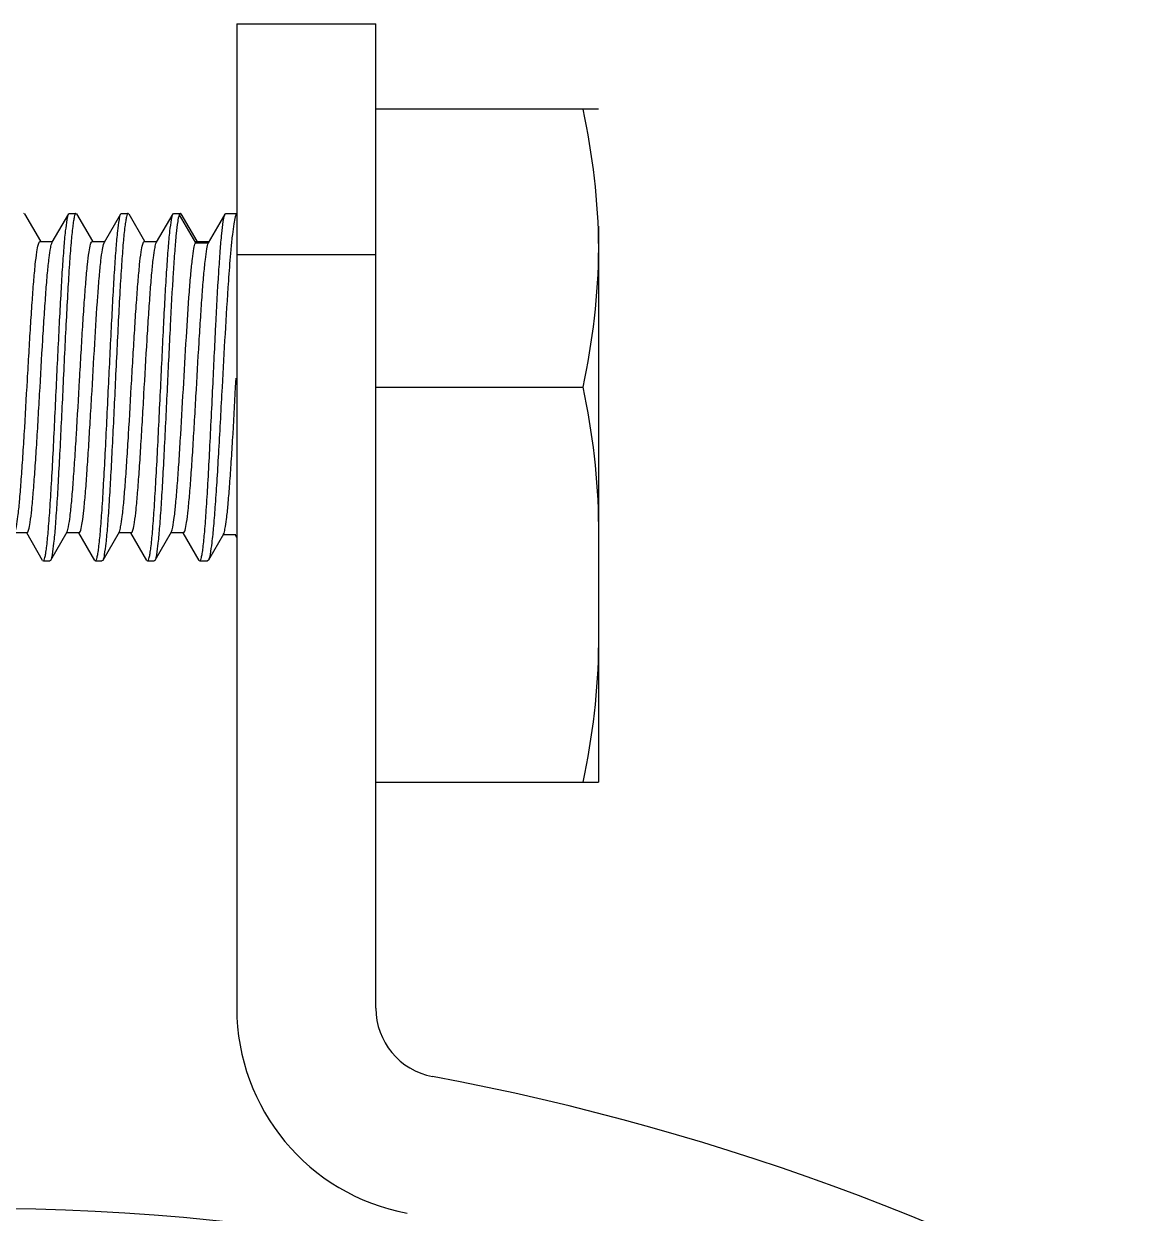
# Model space of a CAD drawing. Extents: x 1031190 to 1725648, y 733081 to 1571294.
# Drawn here: x 1158715.4 to 1158891.6, y 1236035.3 to 1236222.7 of the extents above; entities that cross this region are included whole.
import ezdxf

# ---------------------------------------------------------------- set-up
doc = ezdxf.new("R2010")
doc.units = 0
doc.header["$LTSCALE"] = 1000
doc.header["$MEASUREMENT"] = 0

msp = doc.modelspace()

# ---------------------------------------------------------------- linework, layer by layer
at = {"linetype": 'Continuous'}
for p, q in [((1158748.94, 1236222.75), (1158748.94, 1236067.59)), ((1158748.94, 1236222.75), (1158770.86, 1236222.75)), ((1158770.86, 1236067.59), (1158770.86, 1236222.75)), ((1158805.93, 1236209.3), (1158770.86, 1236209.3)), ((1158715.49, 1236192.77), (1158715.39, 1236192.87)), ((1158722.47, 1236192.77), (1158722.58, 1236192.87)), ((1158722.58, 1236192.87), (1158723.6, 1236192.87)), ((1158723.71, 1236192.77), (1158723.6, 1236192.87)), ((1158730.69, 1236192.77), (1158730.79, 1236192.87)), ((1158730.79, 1236192.87), (1158731.82, 1236192.87)), ((1158731.93, 1236192.77), (1158731.82, 1236192.87)), ((1158738.91, 1236192.77), (1158739.01, 1236192.87)), ((1158739.01, 1236192.87), (1158740.04, 1236192.87)), ((1158740.04, 1236192.87), (1158739.88, 1236192.65)), ((1158747.12, 1236192.77), (1158747.23, 1236192.87)), ((1158747.23, 1236192.87), (1158748.94, 1236192.87)), ((1158715.49, 1236192.77), (1158718, 1236188.46)), ((1158719.88, 1236188.32), (1158722.47, 1236192.77)), ((1158723.71, 1236192.77), (1158726.22, 1236188.46)), ((1158728.09, 1236188.32), (1158730.69, 1236192.77)), ((1158731.93, 1236192.77), (1158734.43, 1236188.46)), ((1158736.31, 1236188.32), (1158738.91, 1236192.77)), ((1158739.88, 1236192.65), (1158742.44, 1236188.24)), ((1158740.15, 1236192.77), (1158742.65, 1236188.46)), ((1158744.49, 1236188.24), (1158747.07, 1236192.65)), ((1158744.53, 1236188.32), (1158747.12, 1236192.77)), ((1158747.07, 1236192.65), (1158747.12, 1236192.77)), ((1158805.93, 1236190.87), (1158805.93, 1236103.2)), ((1158717.95, 1236188.43), (1158719.94, 1236188.43)), ((1158726.17, 1236188.43), (1158728.16, 1236188.43)), ((1158728.04, 1236188.2), (1158728.09, 1236188.32)), ((1158734.39, 1236188.43), (1158736.38, 1236188.43)), ((1158742.44, 1236188.24), (1158742.6, 1236188.43)), ((1158742.44, 1236188.24), (1158744.49, 1236188.24)), ((1158742.6, 1236188.43), (1158744.59, 1236188.43)), ((1158744.49, 1236188.24), (1158744.53, 1236188.32)), ((1158748.94, 1236186.39), (1158770.86, 1236186.39)), ((1158748.77, 1236165.48), (1158748.85, 1236166.89)), ((1158770.86, 1236165.47), (1158803.46, 1236165.47)), ((1158715.89, 1236142.51), (1158713.9, 1236142.51)), ((1158718.36, 1236138.17), (1158715.85, 1236142.49)), ((1158722.19, 1236142.62), (1158719.6, 1236138.17)), ((1158724.11, 1236142.51), (1158722.12, 1236142.51)), ((1158726.58, 1236138.17), (1158724.06, 1236142.49)), ((1158730.41, 1236142.62), (1158727.82, 1236138.17)), ((1158732.33, 1236142.51), (1158730.34, 1236142.51)), ((1158734.8, 1236138.17), (1158732.28, 1236142.49)), ((1158738.62, 1236142.62), (1158736.04, 1236138.17)), ((1158740.55, 1236142.51), (1158738.56, 1236142.51)), ((1158743.01, 1236138.17), (1158740.5, 1236142.49)), ((1158746.85, 1236142.29), (1158744.47, 1236138.19)), ((1158748.78, 1236142.18), (1158746.79, 1236142.18)), ((1158748.94, 1236141.78), (1158748.73, 1236142.15)), ((1158718.36, 1236138.17), (1158718.47, 1236138.08)), ((1158718.47, 1236138.08), (1158719.5, 1236138.08)), ((1158719.6, 1236138.17), (1158719.5, 1236138.08)), ((1158726.58, 1236138.17), (1158726.69, 1236138.08)), ((1158726.68, 1236138.08), (1158727.71, 1236138.08)), ((1158727.82, 1236138.17), (1158727.71, 1236138.08)), ((1158734.8, 1236138.17), (1158734.9, 1236138.08)), ((1158734.9, 1236138.08), (1158735.93, 1236138.08)), ((1158736.04, 1236138.17), (1158735.93, 1236138.08)), ((1158743.01, 1236138.17), (1158743.12, 1236138.08)), ((1158743.12, 1236138.08), (1158744.34, 1236138.08)), ((1158744.47, 1236138.19), (1158744.34, 1236138.08)), ((1158770.86, 1236103.2), (1158805.93, 1236103.2))]:
    msp.add_line(p, q, dxfattribs=at)
msp.add_circle((1158707.85, 1235670.9), 365.17, dxfattribs=at)
for centre, radius, start, end in [((1158895.82, 1236173.7), 148.42, 174.723, 175.0353), ((1158781.82, 1236067.59), 32.87, 180, 259.438), ((1158781.82, 1236067.59), 10.96, 180, 259.438), ((1158707.85, 1235670.9), 392.57, 0, 79.438)]:
    msp.add_arc(centre, radius, start, end, dxfattribs=at)
for points in [[(1158803.46, 1236209.3), (1158804.97, 1236202.11), (1158805.93, 1236194.74), (1158805.93, 1236187.39)], [(1158805.93, 1236187.39), (1158805.93, 1236180.04), (1158804.97, 1236172.66), (1158803.46, 1236165.47)], [(1158803.46, 1236165.47), (1158804.97, 1236158.28), (1158805.93, 1236150.91), (1158805.93, 1236143.55)], [(1158805.93, 1236125.12), (1158805.93, 1236117.77), (1158804.97, 1236110.4), (1158803.46, 1236103.2)]]:
    msp.add_open_spline(points, degree=3, dxfattribs=at)
for points, knots in [([(1158723.6, 1236192.87), (1158723.54, 1236192.87), (1158723.42, 1236192.64), (1158723.33, 1236192.27), (1158723.2, 1236191.6), (1158723.02, 1236190.25), (1158722.8, 1236187.96), (1158722.55, 1236184.6), (1158722.3, 1236180.5), (1158722.05, 1236175.82), (1158721.8, 1236170.75), (1158721.64, 1236167.25), (1158721.55, 1236165.47)], [0, 0, 0, 0, 0.006678, 0.021739, 0.045907, 0.079123, 0.171521, 0.295583, 0.44661, 0.618849, 0.805697, 1, 1, 1, 1]), ([(1158731.82, 1236192.87), (1158731.76, 1236192.87), (1158731.64, 1236192.64), (1158731.55, 1236192.27), (1158731.42, 1236191.6), (1158731.24, 1236190.25), (1158731.02, 1236187.96), (1158730.77, 1236184.6), (1158730.52, 1236180.5), (1158730.27, 1236175.82), (1158730.02, 1236170.75), (1158729.85, 1236167.25), (1158729.77, 1236165.47)], [0, 0, 0, 0, 0.006679, 0.021742, 0.04591, 0.079127, 0.171526, 0.295588, 0.446614, 0.618853, 0.805699, 1, 1, 1, 1]), ([(1158740.15, 1236192.77), (1158740.14, 1236192.8), (1158740.11, 1236192.84), (1158740.06, 1236192.87), (1158740.04, 1236192.87)], [0, 0, 0, 0, 0.600908, 1, 1, 1, 1]), ([(1158748.94, 1236192.83), (1158748.8, 1236192.71), (1158748.66, 1236192.12), (1158748.43, 1236191.06), (1158748.23, 1236189.38), (1158748.09, 1236188.09), (1158748.03, 1236187.35)], [0, 0, 0, 0, 0.09877, 0.299863, 0.602238, 1, 1, 1, 1]), ([(1158720.52, 1236165.47), (1158720.68, 1236168.79), (1158720.91, 1236173.63), (1158721.24, 1236179.81), (1158721.47, 1236183.82), (1158721.71, 1236187.18), (1158721.93, 1236189.82), (1158722.18, 1236191.58), (1158722.31, 1236192.51), (1158722.47, 1236192.77)], [0, 0, 0, 0, 0.364025, 0.530311, 0.678336, 0.803029, 0.900136, 0.966414, 1, 1, 1, 1]), ([(1158728.74, 1236165.47), (1158728.9, 1236168.79), (1158729.13, 1236173.63), (1158729.46, 1236179.81), (1158729.69, 1236183.82), (1158729.93, 1236187.18), (1158730.15, 1236189.82), (1158730.4, 1236191.58), (1158730.53, 1236192.51), (1158730.69, 1236192.77)], [0, 0, 0, 0, 0.364025, 0.530311, 0.678336, 0.803029, 0.900137, 0.966414, 1, 1, 1, 1]), ([(1158736.96, 1236165.47), (1158737.12, 1236168.79), (1158737.35, 1236173.63), (1158737.67, 1236179.81), (1158737.91, 1236183.82), (1158738.15, 1236187.18), (1158738.36, 1236189.82), (1158738.62, 1236191.58), (1158738.75, 1236192.51), (1158738.91, 1236192.77)], [0, 0, 0, 0, 0.364025, 0.530311, 0.678336, 0.803029, 0.900137, 0.966414, 1, 1, 1, 1]), ([(1158739.88, 1236192.65), (1158739.75, 1236192.31), (1158739.59, 1236191.3), (1158739.36, 1236189.42), (1158739.14, 1236186.74), (1158738.81, 1236181.9), (1158738.43, 1236174.73), (1158738.14, 1236168.7), (1158737.99, 1236165.47)], [0, 0, 0, 0, 0.03994, 0.110597, 0.209953, 0.334863, 0.644572, 1, 1, 1, 1]), ([(1158745.18, 1236165.47), (1158745.33, 1236168.7), (1158745.62, 1236174.73), (1158746, 1236181.9), (1158746.33, 1236186.74), (1158746.55, 1236189.42), (1158746.78, 1236191.3), (1158746.94, 1236192.31), (1158747.07, 1236192.65)], [0, 0, 0, 0, 0.355428, 0.665137, 0.790047, 0.889403, 0.96006, 1, 1, 1, 1]), ([(1158713.97, 1236142.62), (1158714.11, 1236142.88), (1158714.27, 1236143.73), (1158714.52, 1236145.33), (1158714.74, 1236147.68), (1158714.98, 1236150.66), (1158715.23, 1236154.17), (1158715.56, 1236159.55), (1158715.88, 1236165.17), (1158716.2, 1236170.85), (1158716.45, 1236174.92), (1158716.69, 1236178.65), (1158716.93, 1236181.9), (1158717.17, 1236184.57), (1158717.39, 1236186.53), (1158717.61, 1236187.74), (1158717.77, 1236188.27), (1158717.89, 1236188.43), (1158717.95, 1236188.43)], [0, 0, 0, 0, 0.018976, 0.054804, 0.106454, 0.17214, 0.249527, 0.335846, 0.52267, 0.61646, 0.705997, 0.788065, 0.859721, 0.918408, 0.962058, 0.98923, 0.996485, 1, 1, 1, 1]), ([(1158715.89, 1236142.51), (1158715.95, 1236142.51), (1158716.07, 1236142.67), (1158716.23, 1236143.2), (1158716.45, 1236144.42), (1158716.67, 1236146.38), (1158716.91, 1236149.04), (1158717.15, 1236152.3), (1158717.4, 1236156.03), (1158717.64, 1236160.1), (1158717.97, 1236165.77), (1158718.28, 1236171.4), (1158718.62, 1236176.77), (1158718.86, 1236180.29), (1158719.1, 1236183.27), (1158719.33, 1236185.62), (1158719.58, 1236187.22), (1158719.73, 1236188.07), (1158719.88, 1236188.32)], [0, 0, 0, 0, 0.003514, 0.010772, 0.03795, 0.08161, 0.140308, 0.211979, 0.294061, 0.383613, 0.477416, 0.664254, 0.750572, 0.827952, 0.893624, 0.945254, 0.981055, 1, 1, 1, 1]), ([(1158722.19, 1236142.62), (1158722.33, 1236142.88), (1158722.49, 1236143.73), (1158722.73, 1236145.33), (1158722.96, 1236147.68), (1158723.2, 1236150.66), (1158723.44, 1236154.17), (1158723.78, 1236159.55), (1158724.09, 1236165.17), (1158724.42, 1236170.85), (1158724.66, 1236174.92), (1158724.91, 1236178.65), (1158725.15, 1236181.9), (1158725.39, 1236184.57), (1158725.61, 1236186.53), (1158725.83, 1236187.74), (1158725.99, 1236188.27), (1158726.11, 1236188.43), (1158726.17, 1236188.43)], [0, 0, 0, 0, 0.018976, 0.054803, 0.106453, 0.172138, 0.249526, 0.335844, 0.522669, 0.61646, 0.705997, 0.788066, 0.859722, 0.918409, 0.962059, 0.989231, 0.996485, 1, 1, 1, 1]), ([(1158724.11, 1236142.51), (1158724.17, 1236142.51), (1158724.28, 1236142.67), (1158724.44, 1236143.18), (1158724.66, 1236144.36), (1158724.88, 1236146.27), (1158725.12, 1236148.87), (1158725.35, 1236152.04), (1158725.59, 1236155.68), (1158725.83, 1236159.67), (1158726.16, 1236165.26), (1158726.54, 1236172.02), (1158726.93, 1236178.4), (1158727.28, 1236182.76), (1158727.5, 1236185.2), (1158727.74, 1236186.94), (1158727.91, 1236187.88), (1158728.04, 1236188.2)], [0, 0, 0, 0, 0.003455, 0.010535, 0.037032, 0.079611, 0.136914, 0.206982, 0.287388, 0.37533, 0.467742, 0.653021, 0.817577, 0.884775, 0.938688, 0.977489, 1, 1, 1, 1]), ([(1158730.41, 1236142.62), (1158730.55, 1236142.88), (1158730.7, 1236143.73), (1158730.95, 1236145.33), (1158731.18, 1236147.68), (1158731.42, 1236150.66), (1158731.66, 1236154.17), (1158732, 1236159.55), (1158732.31, 1236165.17), (1158732.64, 1236170.85), (1158732.88, 1236174.92), (1158733.13, 1236178.65), (1158733.37, 1236181.9), (1158733.61, 1236184.57), (1158733.83, 1236186.53), (1158734.05, 1236187.74), (1158734.21, 1236188.27), (1158734.33, 1236188.43), (1158734.39, 1236188.43)], [0, 0, 0, 0, 0.018976, 0.054804, 0.106454, 0.17214, 0.249527, 0.335846, 0.522669, 0.61646, 0.705997, 0.788065, 0.859721, 0.918408, 0.962058, 0.98923, 0.996484, 1, 1, 1, 1]), ([(1158732.33, 1236142.51), (1158732.39, 1236142.51), (1158732.51, 1236142.67), (1158732.67, 1236143.2), (1158732.89, 1236144.42), (1158733.11, 1236146.38), (1158733.35, 1236149.04), (1158733.59, 1236152.3), (1158733.83, 1236156.03), (1158734.08, 1236160.1), (1158734.4, 1236165.77), (1158734.72, 1236171.4), (1158735.06, 1236176.77), (1158735.3, 1236180.29), (1158735.54, 1236183.27), (1158735.76, 1236185.62), (1158736.01, 1236187.22), (1158736.17, 1236188.07), (1158736.31, 1236188.32)], [0, 0, 0, 0, 0.003514, 0.010772, 0.03795, 0.081609, 0.140308, 0.211978, 0.294061, 0.383612, 0.477416, 0.664254, 0.750572, 0.827952, 0.893624, 0.945254, 0.981055, 1, 1, 1, 1]), ([(1158738.62, 1236142.62), (1158738.76, 1236142.86), (1158738.91, 1236143.65), (1158739.15, 1236145.15), (1158739.36, 1236147.33), (1158739.6, 1236150.1), (1158739.83, 1236153.39), (1158740.15, 1236158.46), (1158740.53, 1236165.16), (1158740.98, 1236173.01), (1158741.36, 1236179.1), (1158741.7, 1236183.22), (1158741.92, 1236185.5), (1158742.15, 1236187.1), (1158742.31, 1236187.96), (1158742.44, 1236188.24)], [0, 0, 0, 0, 0.017949, 0.051483, 0.099746, 0.16121, 0.233875, 0.31535, 0.493787, 0.673153, 0.829955, 0.893299, 0.943723, 0.979621, 1, 1, 1, 1]), ([(1158740.55, 1236142.51), (1158740.6, 1236142.51), (1158740.72, 1236142.67), (1158740.88, 1236143.19), (1158741.1, 1236144.38), (1158741.32, 1236146.31), (1158741.56, 1236148.93), (1158741.8, 1236152.13), (1158742.04, 1236155.8), (1158742.28, 1236159.82), (1158742.6, 1236165.44), (1158742.92, 1236171.03), (1158743.25, 1236176.39), (1158743.49, 1236179.92), (1158743.73, 1236182.94), (1158743.96, 1236185.35), (1158744.2, 1236187.04), (1158744.36, 1236187.95), (1158744.49, 1236188.24)], [0, 0, 0, 0, 0.003476, 0.010618, 0.037351, 0.080307, 0.138095, 0.208722, 0.289712, 0.378215, 0.471113, 0.656939, 0.743312, 0.821202, 0.88787, 0.940988, 0.978742, 1, 1, 1, 1]), ([(1158747.95, 1236186.54), (1158747.83, 1236185.11), (1158747.31, 1236178.09), (1158746.94, 1236171.06), (1158746.63, 1236165.47)], [0, 0, 0, 0, 0.204958, 1, 1, 1, 1]), ([(1158718.47, 1236138.08), (1158718.53, 1236138.08), (1158718.65, 1236138.3), (1158718.74, 1236138.67), (1158718.87, 1236139.34), (1158719.05, 1236140.69), (1158719.27, 1236142.98), (1158719.52, 1236146.35), (1158719.77, 1236150.45), (1158720.02, 1236155.12), (1158720.27, 1236160.19), (1158720.44, 1236163.69), (1158720.52, 1236165.47)], [0, 0, 0, 0, 0.006686, 0.021754, 0.04593, 0.079149, 0.171549, 0.295611, 0.446641, 0.618877, 0.805711, 1, 1, 1, 1]), ([(1158721.55, 1236165.47), (1158721.39, 1236162.15), (1158721.16, 1236157.31), (1158720.83, 1236151.13), (1158720.6, 1236147.13), (1158720.36, 1236143.76), (1158720.14, 1236141.13), (1158719.89, 1236139.37), (1158719.76, 1236138.43), (1158719.6, 1236138.17)], [0, 0, 0, 0, 0.363958, 0.530225, 0.678245, 0.80294, 0.900061, 0.966367, 1, 1, 1, 1]), ([(1158726.69, 1236138.08), (1158726.75, 1236138.08), (1158726.87, 1236138.3), (1158726.96, 1236138.67), (1158727.09, 1236139.34), (1158727.27, 1236140.69), (1158727.49, 1236142.99), (1158727.74, 1236146.35), (1158727.99, 1236150.45), (1158728.24, 1236155.12), (1158728.49, 1236160.19), (1158728.65, 1236163.69), (1158728.74, 1236165.47)], [0, 0, 0, 0, 0.006688, 0.021762, 0.045939, 0.079161, 0.171565, 0.295627, 0.446655, 0.618887, 0.805715, 1, 1, 1, 1]), ([(1158729.77, 1236165.47), (1158729.61, 1236162.15), (1158729.38, 1236157.31), (1158729.05, 1236151.13), (1158728.82, 1236147.13), (1158728.58, 1236143.76), (1158728.36, 1236141.13), (1158728.11, 1236139.37), (1158727.98, 1236138.43), (1158727.82, 1236138.17)], [0, 0, 0, 0, 0.363958, 0.530225, 0.678245, 0.80294, 0.900061, 0.966367, 1, 1, 1, 1]), ([(1158734.9, 1236138.08), (1158734.96, 1236138.08), (1158735.09, 1236138.3), (1158735.18, 1236138.67), (1158735.31, 1236139.34), (1158735.49, 1236140.69), (1158735.71, 1236142.99), (1158735.95, 1236146.35), (1158736.2, 1236150.45), (1158736.45, 1236155.12), (1158736.71, 1236160.19), (1158736.87, 1236163.69), (1158736.96, 1236165.47)], [0, 0, 0, 0, 0.006689, 0.021763, 0.04594, 0.079164, 0.171568, 0.295631, 0.446658, 0.618889, 0.805716, 1, 1, 1, 1]), ([(1158737.99, 1236165.47), (1158737.83, 1236162.15), (1158737.6, 1236157.31), (1158737.27, 1236151.13), (1158737.04, 1236147.13), (1158736.79, 1236143.76), (1158736.58, 1236141.13), (1158736.33, 1236139.37), (1158736.19, 1236138.43), (1158736.04, 1236138.17)], [0, 0, 0, 0, 0.363958, 0.530225, 0.678245, 0.80294, 0.900061, 0.966367, 1, 1, 1, 1]), ([(1158743.12, 1236138.08), (1158743.18, 1236138.08), (1158743.3, 1236138.3), (1158743.4, 1236138.67), (1158743.53, 1236139.34), (1158743.71, 1236140.69), (1158743.93, 1236142.99), (1158744.17, 1236146.35), (1158744.42, 1236150.45), (1158744.67, 1236155.12), (1158744.92, 1236160.19), (1158745.09, 1236163.69), (1158745.18, 1236165.47)], [0, 0, 0, 0, 0.00669, 0.021764, 0.045942, 0.079166, 0.171571, 0.295634, 0.446661, 0.618891, 0.805717, 1, 1, 1, 1]), ([(1158746.63, 1236165.47), (1158746.45, 1236162.17), (1158746.2, 1236157.35), (1158745.83, 1236151.19), (1158745.57, 1236147.2), (1158745.3, 1236143.84), (1158745.06, 1236141.19), (1158744.79, 1236139.41), (1158744.63, 1236138.46), (1158744.47, 1236138.19)], [0, 0, 0, 0, 0.362263, 0.527925, 0.675614, 0.80033, 0.897877, 0.965043, 1, 1, 1, 1]), ([(1158746.85, 1236142.29), (1158746.99, 1236142.53), (1158747.14, 1236143.35), (1158747.38, 1236144.88), (1158747.6, 1236147.13), (1158747.83, 1236149.99), (1158748.07, 1236153.38), (1158748.39, 1236158.6), (1158748.61, 1236162.68), (1158748.77, 1236165.48)], [0, 0, 0, 0, 0.036124, 0.104043, 0.201926, 0.326585, 0.473883, 0.638923, 1, 1, 1, 1])]:
    msp.add_open_spline(points, degree=3, knots=knots, dxfattribs=at)

doc.saveas('drawing.dxf')
